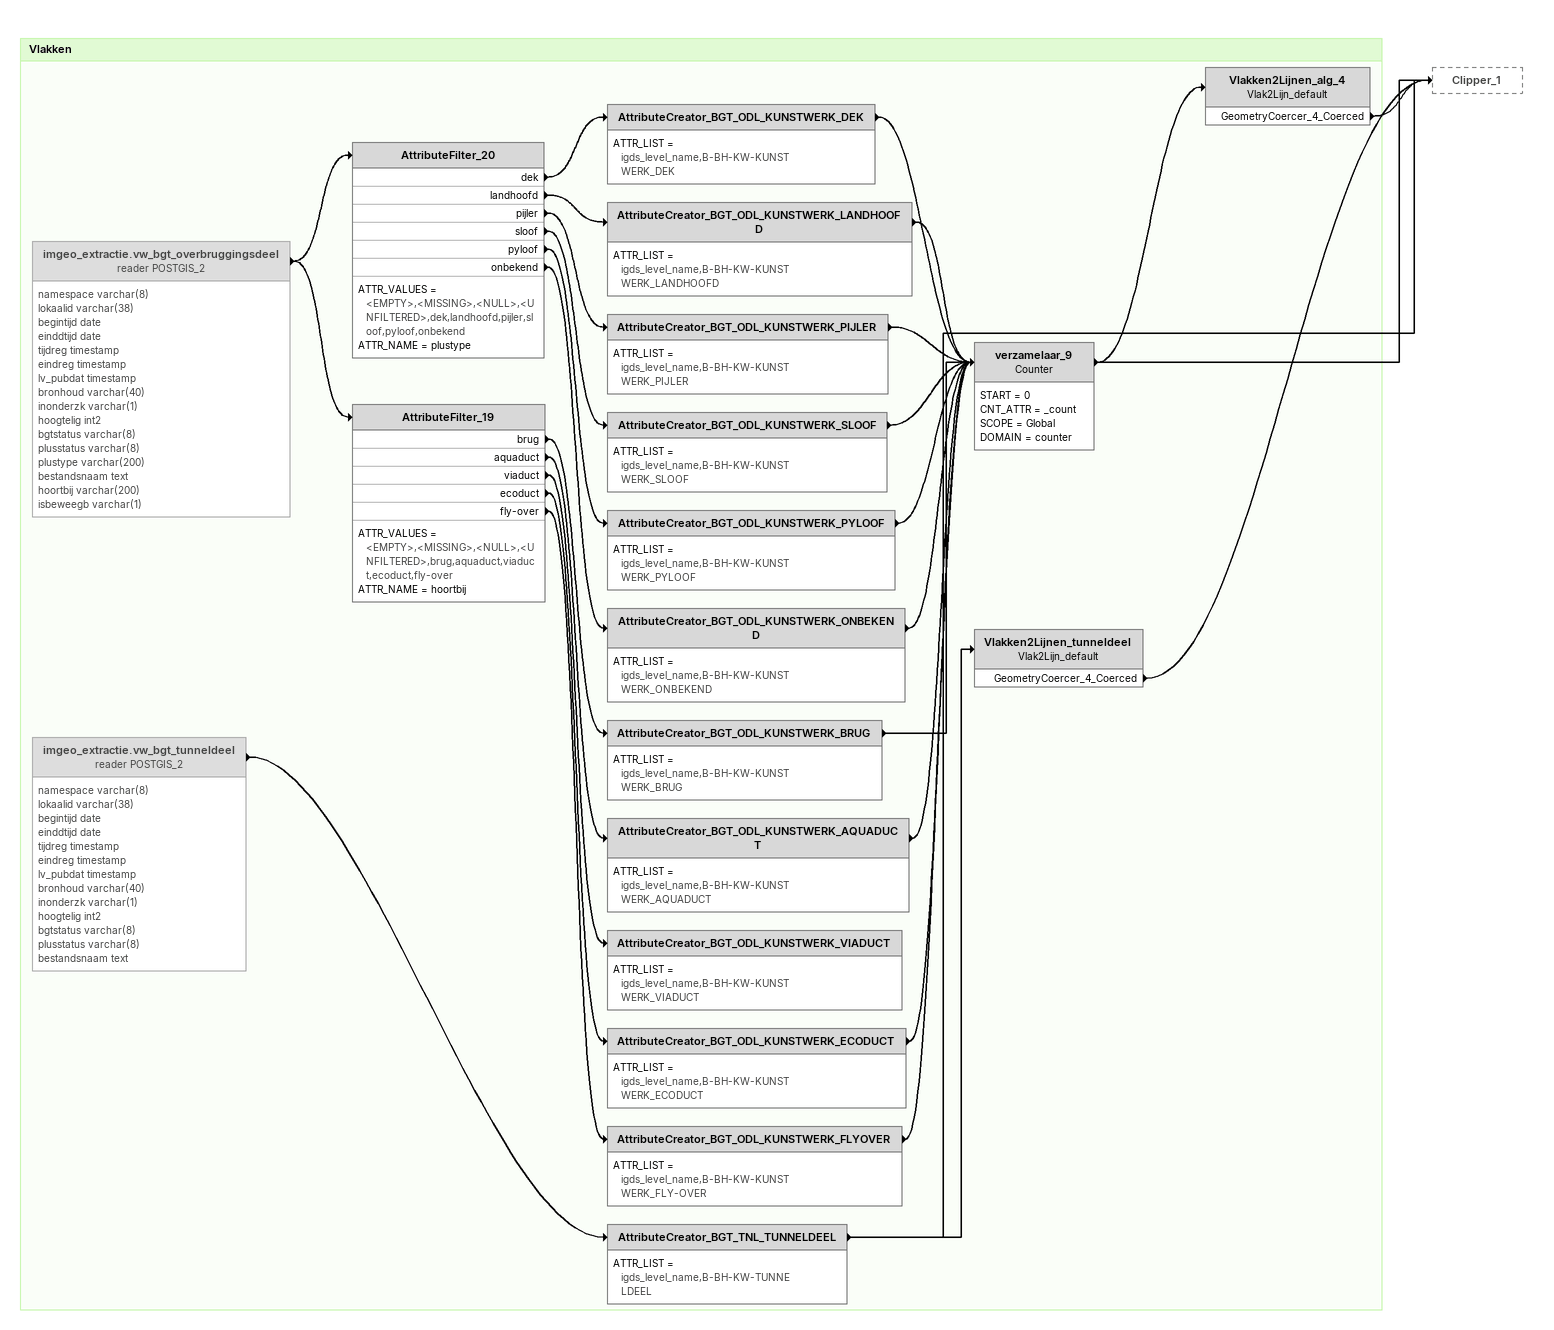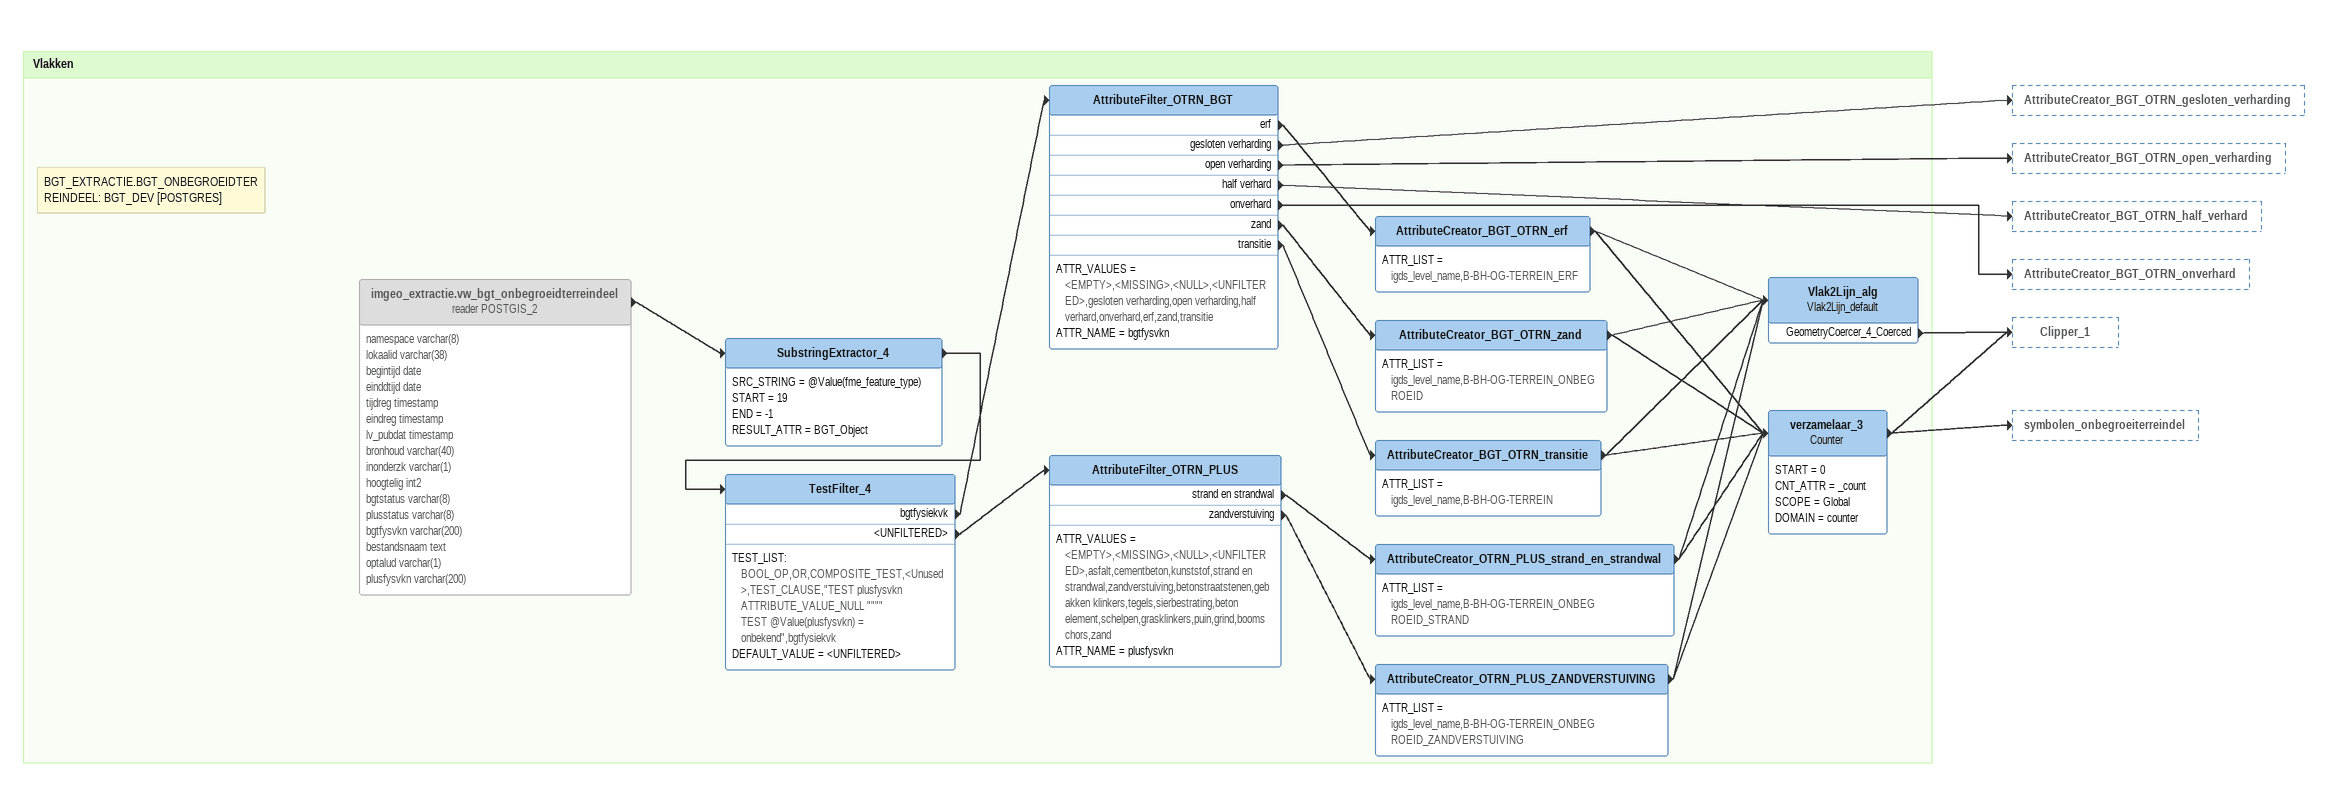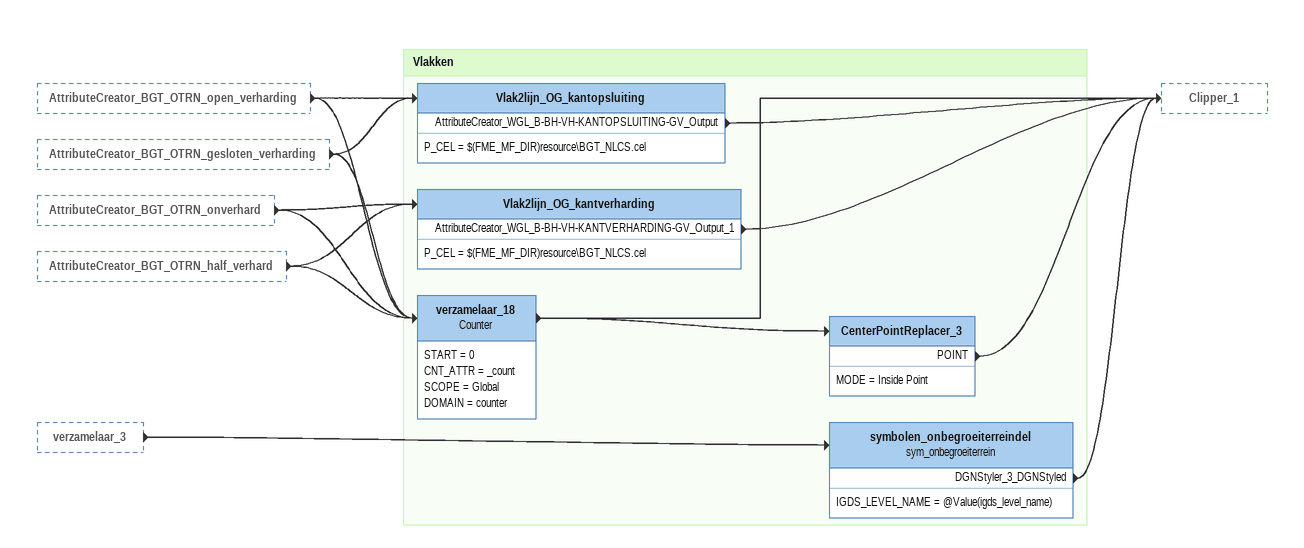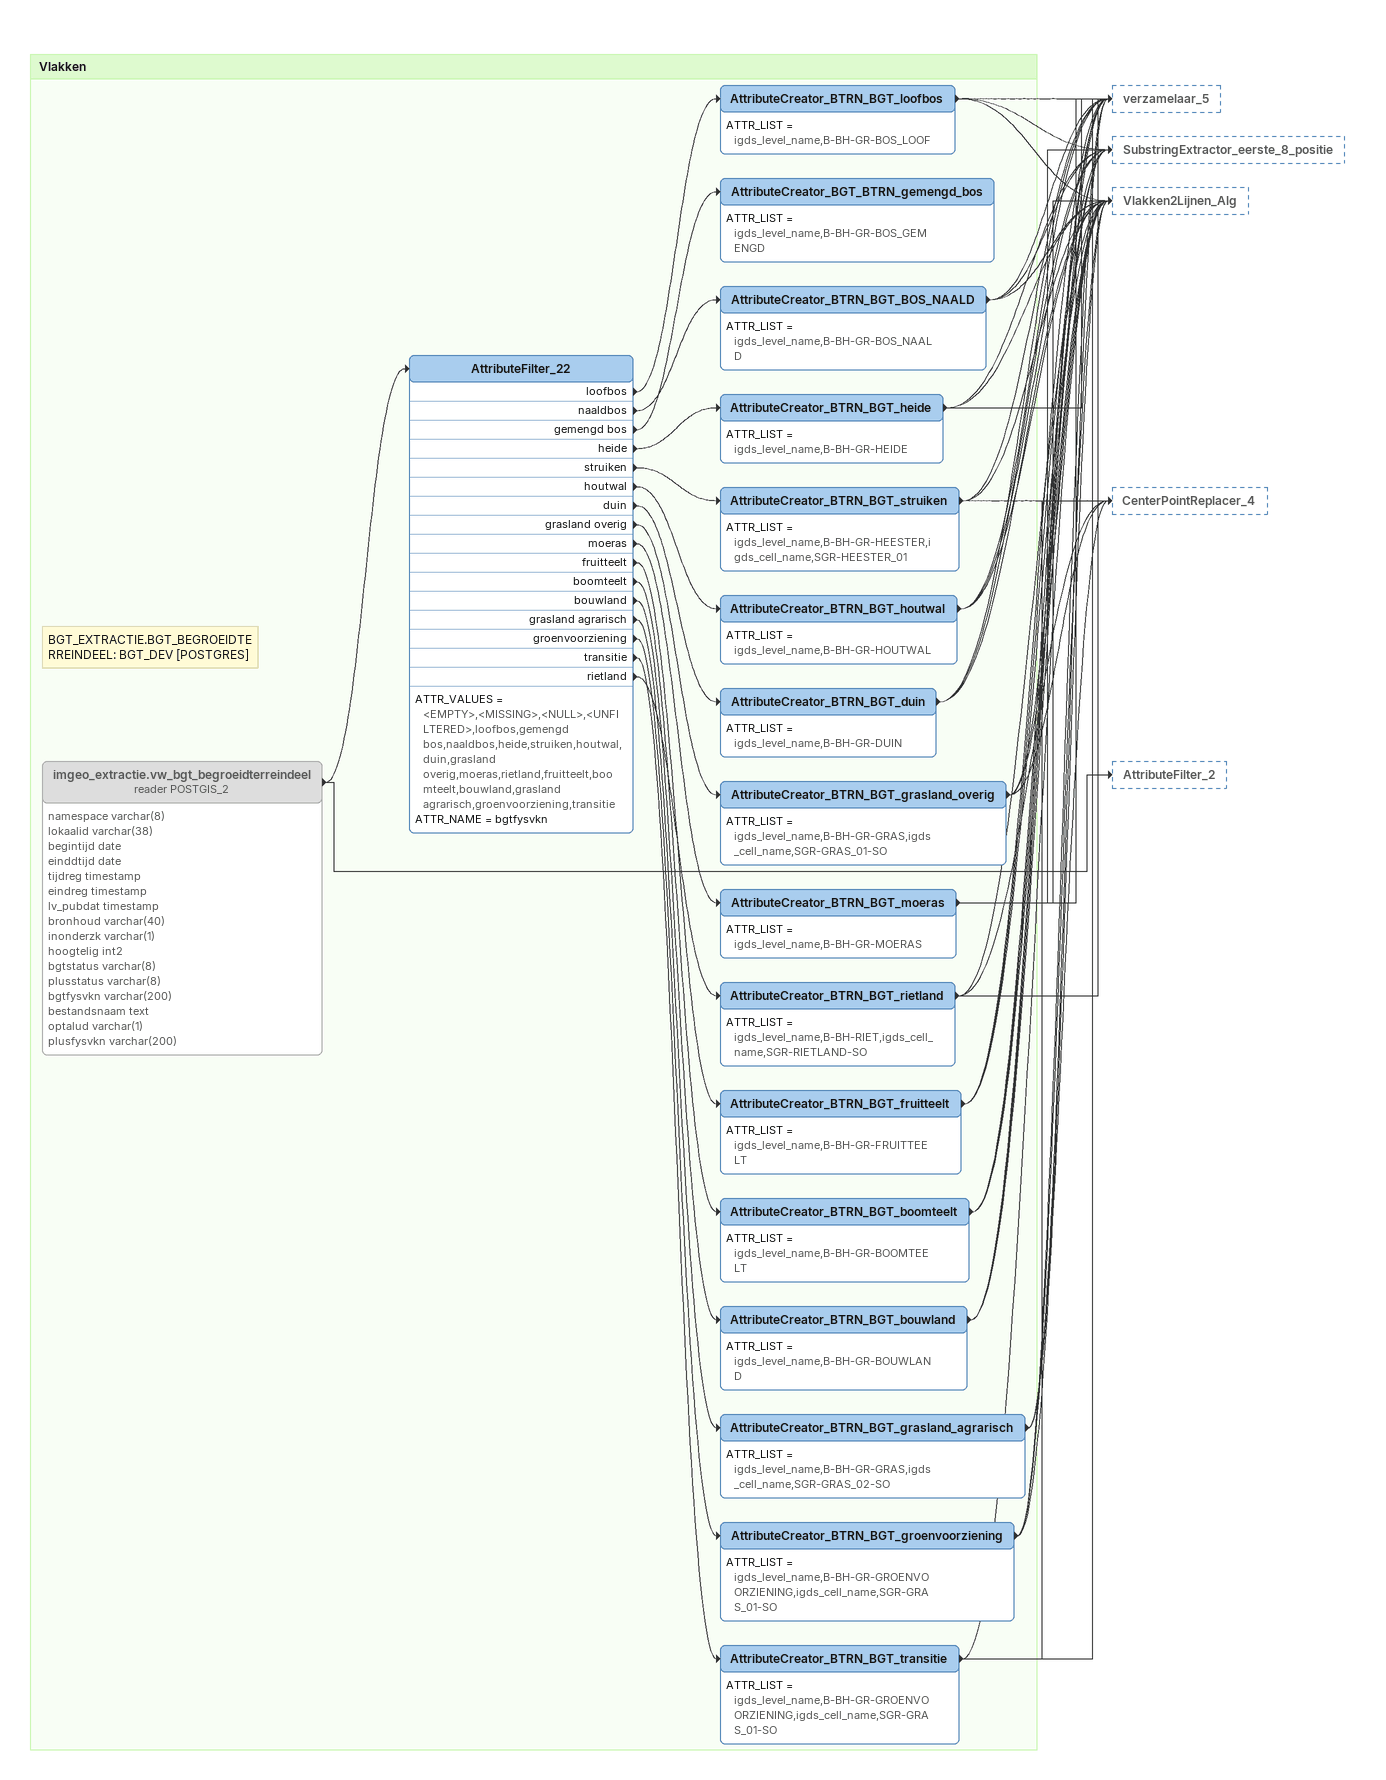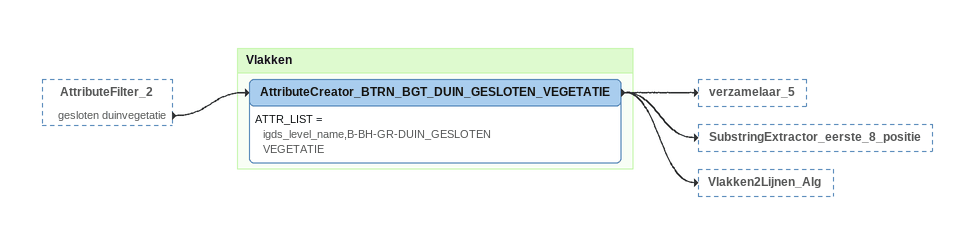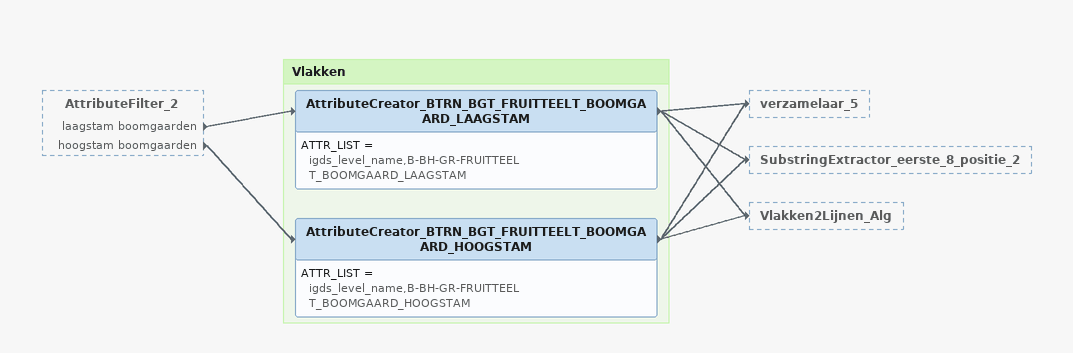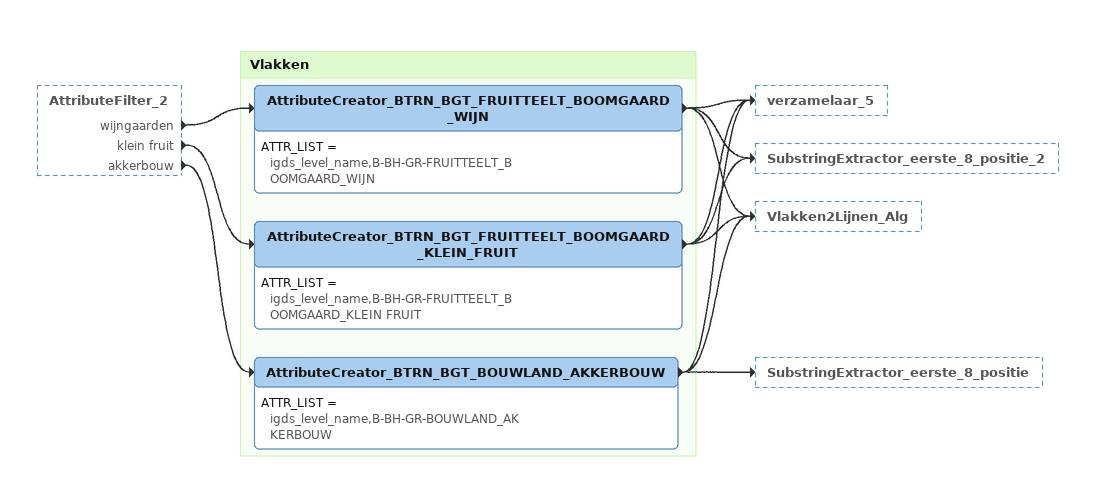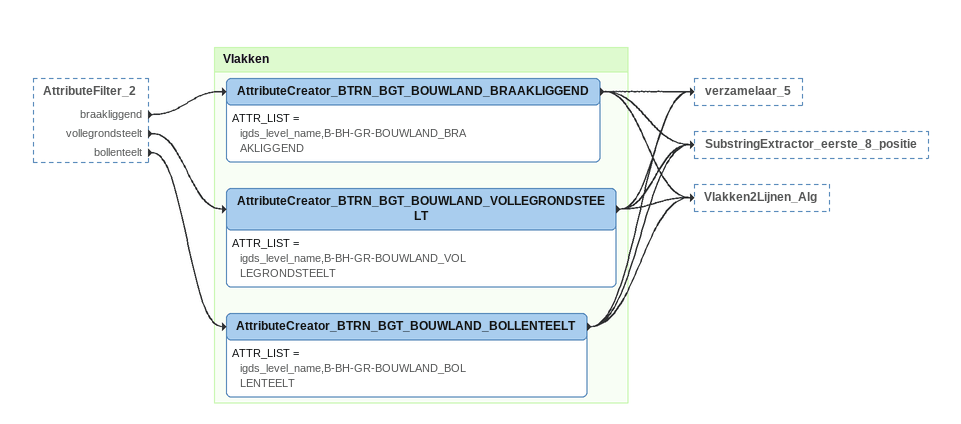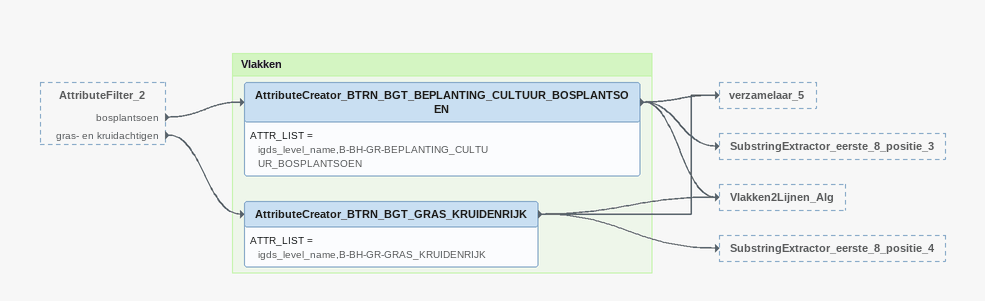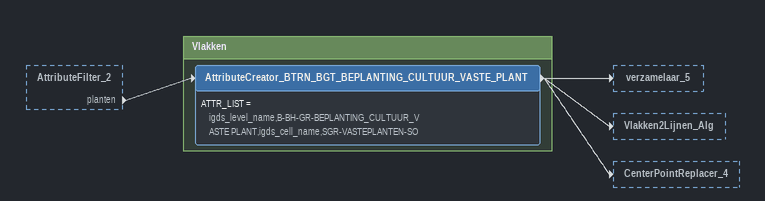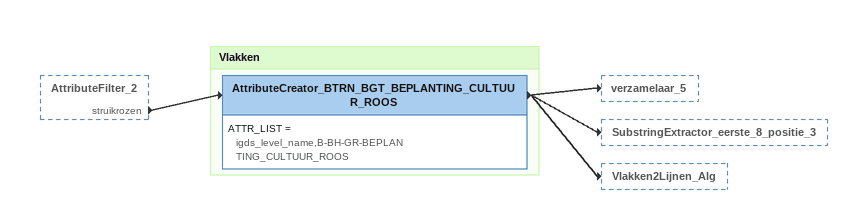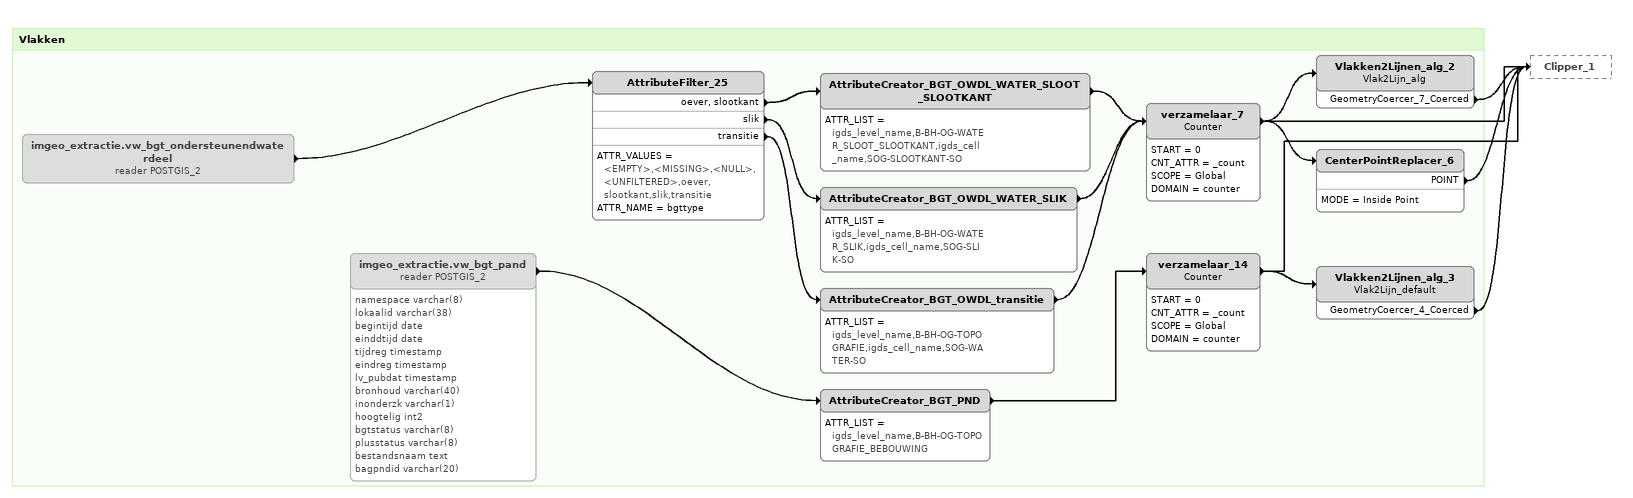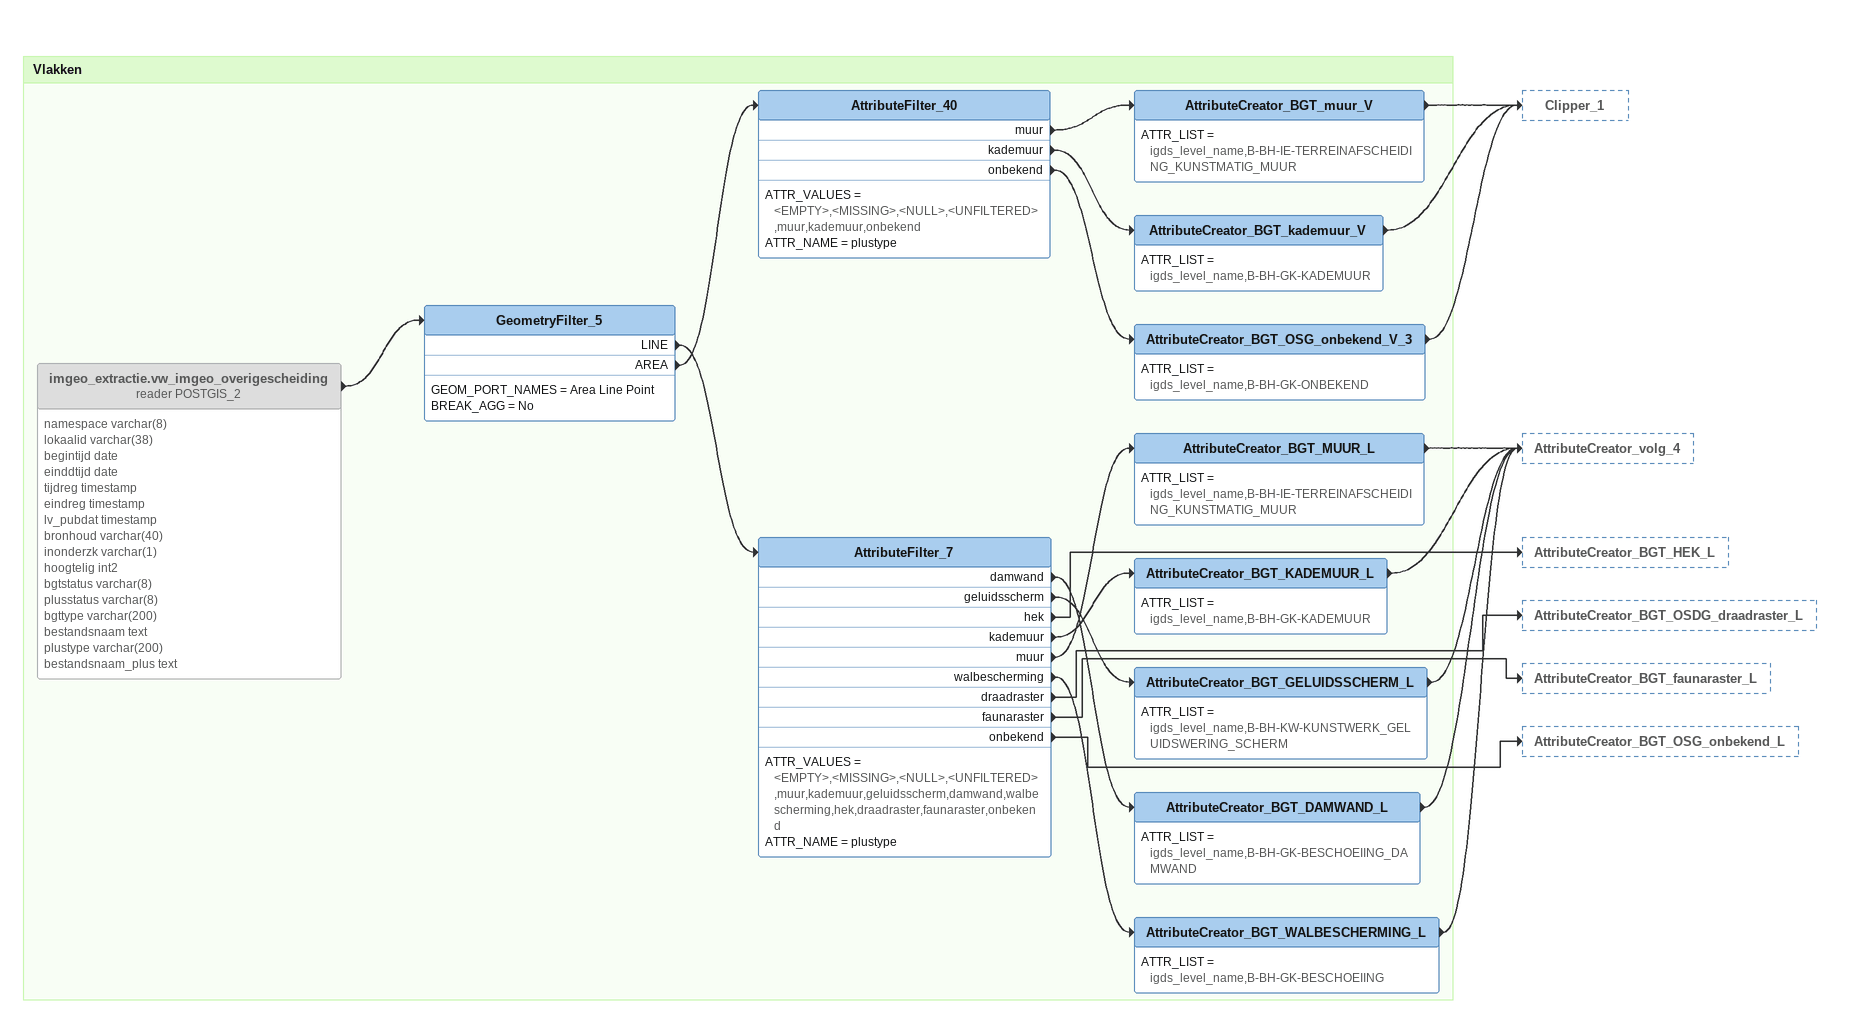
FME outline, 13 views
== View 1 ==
Bookmark: Vlakken
imgeo_extractie.vw_bgt_overbruggingsdeel (reader POSTGIS_2) [off]
    attributes: namespace varchar(8), lokaalid varchar(38), begintijd date, einddtijd date, tijdreg timestamp, eindreg timestamp, lv_pubdat timestamp, bronhoud varchar(40), inonderzk varchar(1), hoogtelig int2, bgtstatus varchar(8), plusstatus varchar(8), plustype varchar(200), bestandsnaam text, hoortbij varchar(200), isbeweegb varchar(1)
    -> AttributeFilter_19
    -> AttributeFilter_20
AttributeFilter_20
    ATTR_VALUES = <EMPTY>,<MISSING>,<NULL>,<UNFILTERED>,dek,landhoofd,pijler,sloof,pyloof,onbekend
    ATTR_NAME = plustype
    dek -> AttributeCreator_BGT_ODL_KUNSTWERK_DEK
    landhoofd -> AttributeCreator_BGT_ODL_KUNSTWERK_LANDHOOFD
    pijler -> AttributeCreator_BGT_ODL_KUNSTWERK_PIJLER
    sloof -> AttributeCreator_BGT_ODL_KUNSTWERK_SLOOF
    pyloof -> AttributeCreator_BGT_ODL_KUNSTWERK_PYLOOF
    onbekend -> AttributeCreator_BGT_ODL_KUNSTWERK_ONBEKEND
AttributeCreator_BGT_ODL_KUNSTWERK_DEK
    ATTR_LIST = igds_level_name,B-BH-KW-KUNSTWERK_DEK
    -> verzamelaar_9
AttributeCreator_BGT_ODL_KUNSTWERK_LANDHOOFD
    ATTR_LIST = igds_level_name,B-BH-KW-KUNSTWERK_LANDHOOFD
    -> verzamelaar_9
AttributeCreator_BGT_ODL_KUNSTWERK_PIJLER
    ATTR_LIST = igds_level_name,B-BH-KW-KUNSTWERK_PIJLER
    -> verzamelaar_9
AttributeCreator_BGT_ODL_KUNSTWERK_SLOOF
    ATTR_LIST = igds_level_name,B-BH-KW-KUNSTWERK_SLOOF
    -> verzamelaar_9
AttributeCreator_BGT_ODL_KUNSTWERK_PYLOOF
    ATTR_LIST = igds_level_name,B-BH-KW-KUNSTWERK_PYLOOF
    -> verzamelaar_9
AttributeCreator_BGT_ODL_KUNSTWERK_ONBEKEND
    ATTR_LIST = igds_level_name,B-BH-KW-KUNSTWERK_ONBEKEND
    -> verzamelaar_9
AttributeFilter_19
    ATTR_VALUES = <EMPTY>,<MISSING>,<NULL>,<UNFILTERED>,brug,aquaduct,viaduct,ecoduct,fly-over
    ATTR_NAME = hoortbij
    brug -> AttributeCreator_BGT_ODL_KUNSTWERK_BRUG
    aquaduct -> AttributeCreator_BGT_ODL_KUNSTWERK_AQUADUCT
    viaduct -> AttributeCreator_BGT_ODL_KUNSTWERK_VIADUCT
    ecoduct -> AttributeCreator_BGT_ODL_KUNSTWERK_ECODUCT
    fly-over -> AttributeCreator_BGT_ODL_KUNSTWERK_FLYOVER
AttributeCreator_BGT_ODL_KUNSTWERK_BRUG
    ATTR_LIST = igds_level_name,B-BH-KW-KUNSTWERK_BRUG
    -> verzamelaar_9
AttributeCreator_BGT_ODL_KUNSTWERK_AQUADUCT
    ATTR_LIST = igds_level_name,B-BH-KW-KUNSTWERK_AQUADUCT
    -> verzamelaar_9
AttributeCreator_BGT_ODL_KUNSTWERK_VIADUCT
    ATTR_LIST = igds_level_name,B-BH-KW-KUNSTWERK_VIADUCT
AttributeCreator_BGT_ODL_KUNSTWERK_ECODUCT
    ATTR_LIST = igds_level_name,B-BH-KW-KUNSTWERK_ECODUCT
    -> verzamelaar_9
AttributeCreator_BGT_ODL_KUNSTWERK_FLYOVER
    ATTR_LIST = igds_level_name,B-BH-KW-KUNSTWERK_FLY-OVER
    -> verzamelaar_9
verzamelaar_9: Counter
    START = 0
    CNT_ATTR = _count
    SCOPE = Global
    DOMAIN = counter
    -> Vlakken2Lijnen_alg_4
    -> Clipper_1
Vlakken2Lijnen_alg_4: Vlak2Lijn_default
    GeometryCoercer_4_Coerced -> Clipper_1
imgeo_extractie.vw_bgt_tunneldeel (reader POSTGIS_2) [off]
    attributes: namespace varchar(8), lokaalid varchar(38), begintijd date, einddtijd date, tijdreg timestamp, eindreg timestamp, lv_pubdat timestamp, bronhoud varchar(40), inonderzk varchar(1), hoogtelig int2, bgtstatus varchar(8), plusstatus varchar(8), bestandsnaam text
    -> AttributeCreator_BGT_TNL_TUNNELDEEL
AttributeCreator_BGT_TNL_TUNNELDEEL
    ATTR_LIST = igds_level_name,B-BH-KW-TUNNELDEEL
    -> Vlakken2Lijnen_tunneldeel
    -> Clipper_1
Vlakken2Lijnen_tunneldeel: Vlak2Lijn_default
    GeometryCoercer_4_Coerced -> Clipper_1

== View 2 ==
Bookmark: Vlakken
Note: BGT_EXTRACTIE.BGT_ONBEGROEIDTERREINDEEL: BGT_DEV [POSTGRES]
imgeo_extractie.vw_bgt_onbegroeidterreindeel (reader POSTGIS_2) [off]
    attributes: namespace varchar(8), lokaalid varchar(38), begintijd date, einddtijd date, tijdreg timestamp, eindreg timestamp, lv_pubdat timestamp, bronhoud varchar(40), inonderzk varchar(1), hoogtelig int2, bgtstatus varchar(8), plusstatus varchar(8), bgtfysvkn varchar(200), bestandsnaam text, optalud varchar(1), plusfysvkn varchar(200)
    -> SubstringExtractor_4
SubstringExtractor_4
    SRC_STRING = @Value(fme_feature_type)
    START = 19
    END = -1
    RESULT_ATTR = BGT_Object
    -> TestFilter_4
TestFilter_4
    TEST_LIST:
      BOOL_OP,OR,COMPOSITE_TEST,<Unused>,TEST_CLAUSE,"TEST plusfysvkn ATTRIBUTE_VALUE_NULL """"
      TEST @Value(plusfysvkn) = onbekend",bgtfysiekvk
    DEFAULT_VALUE = <UNFILTERED>
    bgtfysiekvk -> AttributeFilter_OTRN_BGT
    <UNFILTERED> -> AttributeFilter_OTRN_PLUS
AttributeFilter_OTRN_BGT
    ATTR_VALUES = <EMPTY>,<MISSING>,<NULL>,<UNFILTERED>,gesloten verharding,open verharding,half verhard,onverhard,erf,zand,transitie
    ATTR_NAME = bgtfysvkn
    erf -> AttributeCreator_BGT_OTRN_erf
    gesloten verharding -> AttributeCreator_BGT_OTRN_gesloten_verharding
    open verharding -> AttributeCreator_BGT_OTRN_open_verharding
    half verhard -> AttributeCreator_BGT_OTRN_half_verhard
    onverhard -> AttributeCreator_BGT_OTRN_onverhard
    zand -> AttributeCreator_BGT_OTRN_zand
    transitie -> AttributeCreator_BGT_OTRN_transitie
AttributeCreator_BGT_OTRN_erf
    ATTR_LIST = igds_level_name,B-BH-OG-TERREIN_ERF
    -> verzamelaar_3
    -> Vlak2Lijn_alg
AttributeCreator_BGT_OTRN_zand
    ATTR_LIST = igds_level_name,B-BH-OG-TERREIN_ONBEGROEID
    -> verzamelaar_3
    -> Vlak2Lijn_alg
AttributeCreator_BGT_OTRN_transitie
    ATTR_LIST = igds_level_name,B-BH-OG-TERREIN
    -> verzamelaar_3
    -> Vlak2Lijn_alg
AttributeFilter_OTRN_PLUS
    ATTR_VALUES = <EMPTY>,<MISSING>,<NULL>,<UNFILTERED>,asfalt,cementbeton,kunststof,strand en strandwal,zandverstuiving,betonstraatstenen,gebakken klinkers,tegels,sierbestrating,beton element,schelpen,grasklinkers,puin,grind,boomschors,zand
    ATTR_NAME = plusfysvkn
    strand en strandwal -> AttributeCreator_OTRN_PLUS_strand_en_strandwal
    zandverstuiving -> AttributeCreator_OTRN_PLUS_ZANDVERSTUIVING
AttributeCreator_OTRN_PLUS_strand_en_strandwal
    ATTR_LIST = igds_level_name,B-BH-OG-TERREIN_ONBEGROEID_STRAND
    -> verzamelaar_3
    -> Vlak2Lijn_alg
AttributeCreator_OTRN_PLUS_ZANDVERSTUIVING
    ATTR_LIST = igds_level_name,B-BH-OG-TERREIN_ONBEGROEID_ZANDVERSTUIVING
    -> verzamelaar_3
    -> Vlak2Lijn_alg
Vlak2Lijn_alg: Vlak2Lijn_default
    GeometryCoercer_4_Coerced -> Clipper_1
verzamelaar_3: Counter
    START = 0
    CNT_ATTR = _count
    SCOPE = Global
    DOMAIN = counter
    -> symbolen_onbegroeiterreindel
    -> Clipper_1

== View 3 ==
AttributeCreator_BGT_OTRN_open_verharding [outside]
    -> verzamelaar_18
    -> Vlak2lijn_OG_kantopsluiting
AttributeCreator_BGT_OTRN_gesloten_verharding [outside]
    -> verzamelaar_18
    -> Vlak2lijn_OG_kantopsluiting
AttributeCreator_BGT_OTRN_onverhard [outside]
    -> verzamelaar_18
    -> Vlak2lijn_OG_kantverharding
AttributeCreator_BGT_OTRN_half_verhard [outside]
    -> verzamelaar_18
    -> Vlak2lijn_OG_kantverharding
verzamelaar_3 [outside]
    -> symbolen_onbegroeiterreindel

Bookmark: Vlakken
Vlak2lijn_OG_kantopsluiting
    P_CEL = $(FME_MF_DIR)resource\BGT_NLCS.cel
    AttributeCreator_WGL_B-BH-VH-KANTOPSLUITING-GV_Output -> Clipper_1
Vlak2lijn_OG_kantverharding
    P_CEL = $(FME_MF_DIR)resource\BGT_NLCS.cel
    AttributeCreator_WGL_B-BH-VH-KANTVERHARDING-GV_Output_1 -> Clipper_1
verzamelaar_18: Counter
    START = 0
    CNT_ATTR = _count
    SCOPE = Global
    DOMAIN = counter
    -> Clipper_1
    -> CenterPointReplacer_3
CenterPointReplacer_3
    MODE = Inside Point
    POINT -> Clipper_1
symbolen_onbegroeiterreindel: sym_onbegroeiterrein
    IGDS_LEVEL_NAME = @Value(igds_level_name)
    DGNStyler_3_DGNStyled -> Clipper_1

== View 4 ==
Bookmark: Vlakken
Note: BGT_EXTRACTIE.BGT_BEGROEIDTERREINDEEL: BGT_DEV [POSTGRES]
imgeo_extractie.vw_bgt_begroeidterreindeel (reader POSTGIS_2) [off]
    attributes: namespace varchar(8), lokaalid varchar(38), begintijd date, einddtijd date, tijdreg timestamp, eindreg timestamp, lv_pubdat timestamp, bronhoud varchar(40), inonderzk varchar(1), hoogtelig int2, bgtstatus varchar(8), plusstatus varchar(8), bgtfysvkn varchar(200), bestandsnaam text, optalud varchar(1), plusfysvkn varchar(200)
    -> AttributeFilter_22
    -> AttributeFilter_2
AttributeFilter_22
    ATTR_VALUES = <EMPTY>,<MISSING>,<NULL>,<UNFILTERED>,loofbos,gemengd bos,naaldbos,heide,struiken,houtwal,duin,grasland overig,moeras,rietland,fruitteelt,boomteelt,bouwland,grasland agrarisch,groenvoorziening,transitie
    ATTR_NAME = bgtfysvkn
    loofbos -> AttributeCreator_BTRN_BGT_loofbos
    naaldbos -> AttributeCreator_BTRN_BGT_BOS_NAALD
    gemengd bos -> AttributeCreator_BGT_BTRN_gemengd_bos
    heide -> AttributeCreator_BTRN_BGT_heide
    struiken -> AttributeCreator_BTRN_BGT_struiken
    houtwal -> AttributeCreator_BTRN_BGT_houtwal
    duin -> AttributeCreator_BTRN_BGT_duin
    grasland overig -> AttributeCreator_BTRN_BGT_grasland_overig
    moeras -> AttributeCreator_BTRN_BGT_moeras
    fruitteelt -> AttributeCreator_BTRN_BGT_fruitteelt
    boomteelt -> AttributeCreator_BTRN_BGT_boomteelt
    bouwland -> AttributeCreator_BTRN_BGT_bouwland
    grasland agrarisch -> AttributeCreator_BTRN_BGT_grasland_agrarisch
    groenvoorziening -> AttributeCreator_BTRN_BGT_groenvoorziening
    transitie -> AttributeCreator_BTRN_BGT_transitie
    rietland -> AttributeCreator_BTRN_BGT_rietland
AttributeCreator_BTRN_BGT_loofbos
    ATTR_LIST = igds_level_name,B-BH-GR-BOS_LOOF
    -> verzamelaar_5
    -> SubstringExtractor_eerste_8_positie
    -> Vlakken2Lijnen_Alg
AttributeCreator_BGT_BTRN_gemengd_bos
    ATTR_LIST = igds_level_name,B-BH-GR-BOS_GEMENGD
AttributeCreator_BTRN_BGT_BOS_NAALD
    ATTR_LIST = igds_level_name,B-BH-GR-BOS_NAALD
    -> verzamelaar_5
    -> SubstringExtractor_eerste_8_positie
    -> Vlakken2Lijnen_Alg
AttributeCreator_BTRN_BGT_heide
    ATTR_LIST = igds_level_name,B-BH-GR-HEIDE
    -> verzamelaar_5
    -> SubstringExtractor_eerste_8_positie
    -> Vlakken2Lijnen_Alg
AttributeCreator_BTRN_BGT_struiken
    ATTR_LIST = igds_level_name,B-BH-GR-HEESTER,igds_cell_name,SGR-HEESTER_01
    -> verzamelaar_5
    -> Vlakken2Lijnen_Alg
    -> CenterPointReplacer_4
AttributeCreator_BTRN_BGT_houtwal
    ATTR_LIST = igds_level_name,B-BH-GR-HOUTWAL
    -> verzamelaar_5
    -> SubstringExtractor_eerste_8_positie
    -> Vlakken2Lijnen_Alg
AttributeCreator_BTRN_BGT_duin
    ATTR_LIST = igds_level_name,B-BH-GR-DUIN
    -> verzamelaar_5
    -> SubstringExtractor_eerste_8_positie
    -> Vlakken2Lijnen_Alg
AttributeCreator_BTRN_BGT_grasland_overig
    ATTR_LIST = igds_level_name,B-BH-GR-GRAS,igds_cell_name,SGR-GRAS_01-SO
    -> verzamelaar_5
    -> CenterPointReplacer_4
    -> Vlakken2Lijnen_Alg
AttributeCreator_BTRN_BGT_moeras
    ATTR_LIST = igds_level_name,B-BH-GR-MOERAS
    -> verzamelaar_5
    -> SubstringExtractor_eerste_8_positie
    -> Vlakken2Lijnen_Alg
AttributeCreator_BTRN_BGT_rietland
    ATTR_LIST = igds_level_name,B-BH-RIET,igds_cell_name,SGR-RIETLAND-SO
    -> verzamelaar_5
    -> Vlakken2Lijnen_Alg
    -> CenterPointReplacer_4
AttributeCreator_BTRN_BGT_fruitteelt
    ATTR_LIST = igds_level_name,B-BH-GR-FRUITTEELT
    -> verzamelaar_5
    -> SubstringExtractor_eerste_8_positie
    -> Vlakken2Lijnen_Alg
AttributeCreator_BTRN_BGT_boomteelt
    ATTR_LIST = igds_level_name,B-BH-GR-BOOMTEELT
    -> verzamelaar_5
    -> SubstringExtractor_eerste_8_positie
    -> Vlakken2Lijnen_Alg
AttributeCreator_BTRN_BGT_bouwland
    ATTR_LIST = igds_level_name,B-BH-GR-BOUWLAND
    -> verzamelaar_5
    -> SubstringExtractor_eerste_8_positie
    -> Vlakken2Lijnen_Alg
AttributeCreator_BTRN_BGT_grasland_agrarisch
    ATTR_LIST = igds_level_name,B-BH-GR-GRAS,igds_cell_name,SGR-GRAS_02-SO
    -> verzamelaar_5
    -> Vlakken2Lijnen_Alg
AttributeCreator_BTRN_BGT_groenvoorziening
    ATTR_LIST = igds_level_name,B-BH-GR-GROENVOORZIENING,igds_cell_name,SGR-GRAS_01-SO
    -> verzamelaar_5
    -> Vlakken2Lijnen_Alg
    -> CenterPointReplacer_4
AttributeCreator_BTRN_BGT_transitie
    ATTR_LIST = igds_level_name,B-BH-GR-GROENVOORZIENING,igds_cell_name,SGR-GRAS_01-SO
    -> verzamelaar_5
    -> CenterPointReplacer_4
    -> Vlakken2Lijnen_Alg

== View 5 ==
AttributeFilter_2 [outside]
    gesloten duinvegetatie -> AttributeCreator_BTRN_BGT_DUIN_GESLOTEN_VEGETATIE

Bookmark: Vlakken
AttributeCreator_BTRN_BGT_DUIN_GESLOTEN_VEGETATIE
    ATTR_LIST = igds_level_name,B-BH-GR-DUIN_GESLOTEN VEGETATIE
    -> verzamelaar_5
    -> SubstringExtractor_eerste_8_positie
    -> Vlakken2Lijnen_Alg

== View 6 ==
AttributeFilter_2 [outside]
    laagstam boomgaarden -> AttributeCreator_BTRN_BGT_FRUITTEELT_BOOMGAARD_LAAGSTAM
    hoogstam boomgaarden -> AttributeCreator_BTRN_BGT_FRUITTEELT_BOOMGAARD_HOOGSTAM

Bookmark: Vlakken
AttributeCreator_BTRN_BGT_FRUITTEELT_BOOMGAARD_LAAGSTAM
    ATTR_LIST = igds_level_name,B-BH-GR-FRUITTEELT_BOOMGAARD_LAAGSTAM
    -> verzamelaar_5
    -> SubstringExtractor_eerste_8_positie_2
    -> Vlakken2Lijnen_Alg
AttributeCreator_BTRN_BGT_FRUITTEELT_BOOMGAARD_HOOGSTAM
    ATTR_LIST = igds_level_name,B-BH-GR-FRUITTEELT_BOOMGAARD_HOOGSTAM
    -> verzamelaar_5
    -> SubstringExtractor_eerste_8_positie_2
    -> Vlakken2Lijnen_Alg

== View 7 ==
AttributeFilter_2 [outside]
    wijngaarden -> AttributeCreator_BTRN_BGT_FRUITTEELT_BOOMGAARD_WIJN
    klein fruit -> AttributeCreator_BTRN_BGT_FRUITTEELT_BOOMGAARD_KLEIN_FRUIT
    akkerbouw -> AttributeCreator_BTRN_BGT_BOUWLAND_AKKERBOUW

Bookmark: Vlakken
AttributeCreator_BTRN_BGT_FRUITTEELT_BOOMGAARD_WIJN
    ATTR_LIST = igds_level_name,B-BH-GR-FRUITTEELT_BOOMGAARD_WIJN
    -> verzamelaar_5
    -> SubstringExtractor_eerste_8_positie_2
    -> Vlakken2Lijnen_Alg
AttributeCreator_BTRN_BGT_FRUITTEELT_BOOMGAARD_KLEIN_FRUIT
    ATTR_LIST = igds_level_name,B-BH-GR-FRUITTEELT_BOOMGAARD_KLEIN FRUIT
    -> verzamelaar_5
    -> SubstringExtractor_eerste_8_positie_2
    -> Vlakken2Lijnen_Alg
AttributeCreator_BTRN_BGT_BOUWLAND_AKKERBOUW
    ATTR_LIST = igds_level_name,B-BH-GR-BOUWLAND_AKKERBOUW
    -> verzamelaar_5
    -> SubstringExtractor_eerste_8_positie
    -> Vlakken2Lijnen_Alg

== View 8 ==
AttributeFilter_2 [outside]
    braakliggend -> AttributeCreator_BTRN_BGT_BOUWLAND_BRAAKLIGGEND
    vollegrondsteelt -> AttributeCreator_BTRN_BGT_BOUWLAND_VOLLEGRONDSTEELT
    bollenteelt -> AttributeCreator_BTRN_BGT_BOUWLAND_BOLLENTEELT

Bookmark: Vlakken
AttributeCreator_BTRN_BGT_BOUWLAND_BRAAKLIGGEND
    ATTR_LIST = igds_level_name,B-BH-GR-BOUWLAND_BRAAKLIGGEND
    -> verzamelaar_5
    -> SubstringExtractor_eerste_8_positie
    -> Vlakken2Lijnen_Alg
AttributeCreator_BTRN_BGT_BOUWLAND_VOLLEGRONDSTEELT
    ATTR_LIST = igds_level_name,B-BH-GR-BOUWLAND_VOLLEGRONDSTEELT
    -> verzamelaar_5
    -> SubstringExtractor_eerste_8_positie
    -> Vlakken2Lijnen_Alg
AttributeCreator_BTRN_BGT_BOUWLAND_BOLLENTEELT
    ATTR_LIST = igds_level_name,B-BH-GR-BOUWLAND_BOLLENTEELT
    -> verzamelaar_5
    -> SubstringExtractor_eerste_8_positie
    -> Vlakken2Lijnen_Alg

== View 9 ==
AttributeFilter_2 [outside]
    bosplantsoen -> AttributeCreator_BTRN_BGT_BEPLANTING_CULTUUR_BOSPLANTSOEN
    gras- en kruidachtigen -> AttributeCreator_BTRN_BGT_GRAS_KRUIDENRIJK

Bookmark: Vlakken
AttributeCreator_BTRN_BGT_BEPLANTING_CULTUUR_BOSPLANTSOEN
    ATTR_LIST = igds_level_name,B-BH-GR-BEPLANTING_CULTUUR_BOSPLANTSOEN
    -> verzamelaar_5
    -> SubstringExtractor_eerste_8_positie_3
    -> Vlakken2Lijnen_Alg
AttributeCreator_BTRN_BGT_GRAS_KRUIDENRIJK
    ATTR_LIST = igds_level_name,B-BH-GR-GRAS_KRUIDENRIJK
    -> verzamelaar_5
    -> SubstringExtractor_eerste_8_positie_4
    -> Vlakken2Lijnen_Alg

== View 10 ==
AttributeFilter_2 [outside]
    planten -> AttributeCreator_BTRN_BGT_BEPLANTING_CULTUUR_VASTE_PLANT

Bookmark: Vlakken
AttributeCreator_BTRN_BGT_BEPLANTING_CULTUUR_VASTE_PLANT
    ATTR_LIST = igds_level_name,B-BH-GR-BEPLANTING_CULTUUR_VASTE PLANT,igds_cell_name,SGR-VASTEPLANTEN-SO
    -> verzamelaar_5
    -> Vlakken2Lijnen_Alg
    -> CenterPointReplacer_4

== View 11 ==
AttributeFilter_2 [outside]
    struikrozen -> AttributeCreator_BTRN_BGT_BEPLANTING_CULTUUR_ROOS

Bookmark: Vlakken
AttributeCreator_BTRN_BGT_BEPLANTING_CULTUUR_ROOS
    ATTR_LIST = igds_level_name,B-BH-GR-BEPLANTING_CULTUUR_ROOS
    -> verzamelaar_5
    -> SubstringExtractor_eerste_8_positie_3
    -> Vlakken2Lijnen_Alg

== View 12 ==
Bookmark: Vlakken
imgeo_extractie.vw_bgt_ondersteunendwaterdeel (reader POSTGIS_2) [off]
    -> AttributeFilter_25
AttributeFilter_25
    ATTR_VALUES = <EMPTY>,<MISSING>,<NULL>,<UNFILTERED>,oever, slootkant,slik,transitie
    ATTR_NAME = bgttype
    oever, slootkant -> AttributeCreator_BGT_OWDL_WATER_SLOOT_SLOOTKANT
    slik -> AttributeCreator_BGT_OWDL_WATER_SLIK
    transitie -> AttributeCreator_BGT_OWDL_transitie
AttributeCreator_BGT_OWDL_WATER_SLOOT_SLOOTKANT
    ATTR_LIST = igds_level_name,B-BH-OG-WATER_SLOOT_SLOOTKANT,igds_cell_name,SOG-SLOOTKANT-SO
    -> verzamelaar_7
AttributeCreator_BGT_OWDL_WATER_SLIK
    ATTR_LIST = igds_level_name,B-BH-OG-WATER_SLIK,igds_cell_name,SOG-SLIK-SO
    -> verzamelaar_7
AttributeCreator_BGT_OWDL_transitie
    ATTR_LIST = igds_level_name,B-BH-OG-TOPOGRAFIE,igds_cell_name,SOG-WATER-SO
    -> verzamelaar_7
verzamelaar_7: Counter
    START = 0
    CNT_ATTR = _count
    SCOPE = Global
    DOMAIN = counter
    -> CenterPointReplacer_6
    -> Clipper_1
    -> Vlakken2Lijnen_alg_2
Vlakken2Lijnen_alg_2: Vlak2Lijn_alg
    GeometryCoercer_7_Coerced -> Clipper_1
CenterPointReplacer_6
    MODE = Inside Point
    POINT -> Clipper_1
imgeo_extractie.vw_bgt_pand (reader POSTGIS_2) [off]
    attributes: namespace varchar(8), lokaalid varchar(38), begintijd date, einddtijd date, tijdreg timestamp, eindreg timestamp, lv_pubdat timestamp, bronhoud varchar(40), inonderzk varchar(1), hoogtelig int2, bgtstatus varchar(8), plusstatus varchar(8), bestandsnaam text, bagpndid varchar(20)
    -> AttributeCreator_BGT_PND
AttributeCreator_BGT_PND
    ATTR_LIST = igds_level_name,B-BH-OG-TOPOGRAFIE_BEBOUWING
    -> verzamelaar_14
verzamelaar_14: Counter
    START = 0
    CNT_ATTR = _count
    SCOPE = Global
    DOMAIN = counter
    -> Vlakken2Lijnen_alg_3
    -> Clipper_1
Vlakken2Lijnen_alg_3: Vlak2Lijn_default
    GeometryCoercer_4_Coerced -> Clipper_1

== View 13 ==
Bookmark: Vlakken
imgeo_extractie.vw_imgeo_overigescheiding (reader POSTGIS_2) [off]
    attributes: namespace varchar(8), lokaalid varchar(38), begintijd date, einddtijd date, tijdreg timestamp, eindreg timestamp, lv_pubdat timestamp, bronhoud varchar(40), inonderzk varchar(1), hoogtelig int2, bgtstatus varchar(8), plusstatus varchar(8), bgttype varchar(200), bestandsnaam text, plustype varchar(200), bestandsnaam_plus text
    -> GeometryFilter_5
GeometryFilter_5
    GEOM_PORT_NAMES = Area Line Point
    BREAK_AGG = No
    LINE -> AttributeFilter_7
    AREA -> AttributeFilter_40
AttributeFilter_40
    ATTR_VALUES = <EMPTY>,<MISSING>,<NULL>,<UNFILTERED>,muur,kademuur,onbekend
    ATTR_NAME = plustype
    muur -> AttributeCreator_BGT_muur_V
    kademuur -> AttributeCreator_BGT_kademuur_V
    onbekend -> AttributeCreator_BGT_OSG_onbekend_V_3
AttributeCreator_BGT_muur_V
    ATTR_LIST = igds_level_name,B-BH-IE-TERREINAFSCHEIDING_KUNSTMATIG_MUUR
    -> Clipper_1
AttributeCreator_BGT_kademuur_V
    ATTR_LIST = igds_level_name,B-BH-GK-KADEMUUR
    -> Clipper_1
AttributeCreator_BGT_OSG_onbekend_V_3
    ATTR_LIST = igds_level_name,B-BH-GK-ONBEKEND
    -> Clipper_1
AttributeFilter_7
    ATTR_VALUES = <EMPTY>,<MISSING>,<NULL>,<UNFILTERED>,muur,kademuur,geluidsscherm,damwand,walbescherming,hek,draadraster,faunaraster,onbekend
    ATTR_NAME = plustype
    damwand -> AttributeCreator_BGT_DAMWAND_L
    geluidsscherm -> AttributeCreator_BGT_GELUIDSSCHERM_L
    hek -> AttributeCreator_BGT_HEK_L
    kademuur -> AttributeCreator_BGT_KADEMUUR_L
    muur -> AttributeCreator_BGT_MUUR_L
    walbescherming -> AttributeCreator_BGT_WALBESCHERMING_L
    draadraster -> AttributeCreator_BGT_OSDG_draadraster_L
    faunaraster -> AttributeCreator_BGT_faunaraster_L
    onbekend -> AttributeCreator_BGT_OSG_onbekend_L
AttributeCreator_BGT_MUUR_L
    ATTR_LIST = igds_level_name,B-BH-IE-TERREINAFSCHEIDING_KUNSTMATIG_MUUR
    -> AttributeCreator_volg_4
AttributeCreator_BGT_KADEMUUR_L
    ATTR_LIST = igds_level_name,B-BH-GK-KADEMUUR
    -> AttributeCreator_volg_4
AttributeCreator_BGT_GELUIDSSCHERM_L
    ATTR_LIST = igds_level_name,B-BH-KW-KUNSTWERK_GELUIDSWERING_SCHERM
    -> AttributeCreator_volg_4
AttributeCreator_BGT_DAMWAND_L
    ATTR_LIST = igds_level_name,B-BH-GK-BESCHOEIING_DAMWAND
    -> AttributeCreator_volg_4
AttributeCreator_BGT_WALBESCHERMING_L
    ATTR_LIST = igds_level_name,B-BH-GK-BESCHOEIING
    -> AttributeCreator_volg_4
